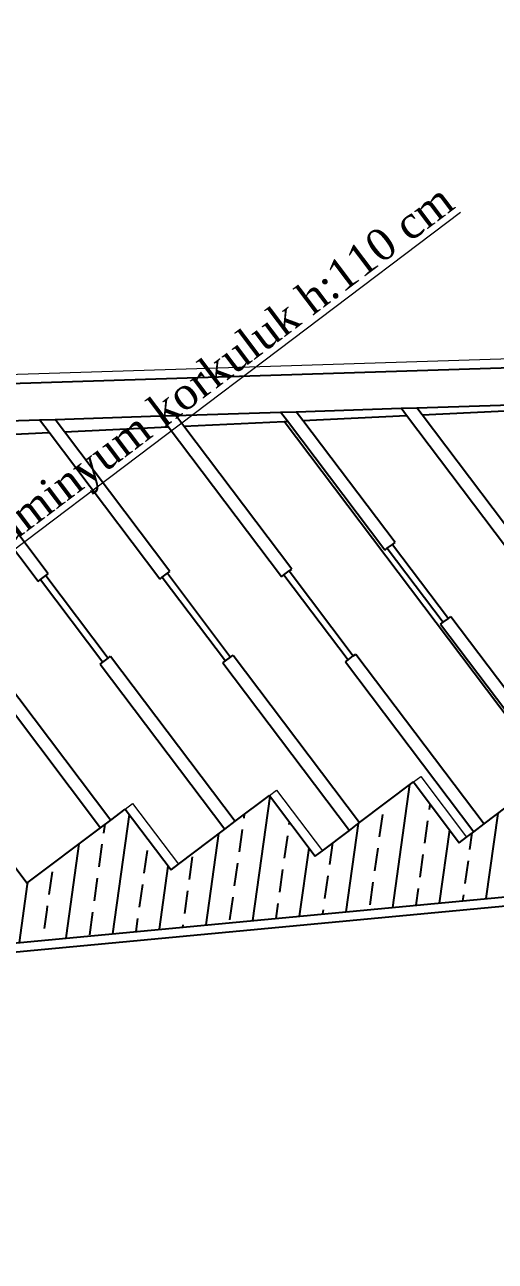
# Model space of a CAD drawing. Header units: millimetres. Extents: x 2232 to 85269, y -3593 to 5869.
# Drawn here: x 7722.1 to 7747.9, y -540.5 to -472.7 of the extents above; entities that cross this region are included whole.
import ezdxf

# ---------------------------------------------------------------- set-up
doc = ezdxf.new("R2010")
doc.units = ezdxf.units.MM
doc.layers.add('Standart', color=7, linetype='Continuous')
for name, color, linetype, lineweight in [('sıva iç', 21, 'Continuous', 0), ('yazı', 11, 'Continuous', 20), ('ÖLÇÜ İÇ', 7, 'Continuous', 9)]:
    doc.layers.add(name, color=color, linetype=linetype, lineweight=lineweight)
doc.styles.add('Times roman', font='times.ttf')
pattern_1 = [(45, (0, 0), (-7.07107, 7.07107), []), (45, (7.071, 0), (-7.07107, 7.07107), [5, -2.5])]

# ---------------------------------------------------------------- blocks, each defined once
blk = doc.blocks.new('IDE991Entity4306')
at = {"layer": 'Standart', "linetype": 'Continuous', "lineweight": -3}
h = blk.add_hatch(dxfattribs=at)
h.set_pattern_fill('ANSI33', color=171, scale=40, style=0)
h.set_pattern_definition(pattern_1)
h.paths.add_polyline_path([(936, 1166.67), (963, 1166.67), (963, 1150), (990, 1150), (990, 1133.33), (1017, 1133.33), (1017, 1116.67), (1044, 1116.67), (1044, 1100), (1071, 1100), (1071, 1083.33), (1098, 1083.33), (1098, 1066.67), (1125, 1066.67), (1125, 1035), (909, 1168.33), (909, 1183.33), (936, 1183.33)])
blk = doc.blocks.new('IDE991Entity4317')
at = {"layer": 'Standart', "linetype": 'Continuous', "lineweight": -3}
h = blk.add_hatch(dxfattribs=at)
h.set_pattern_fill('ANSI33', color=171, scale=40, style=0)
h.set_pattern_definition(pattern_1)
h.paths.add_polyline_path([(936, 866.67), (963, 866.67), (963, 850), (990, 850), (990, 833.33), (1017, 833.33), (1017, 816.67), (1044, 816.67), (1044, 800), (1071, 800), (1071, 783.33), (1098, 783.33), (1098, 766.67), (1125, 766.67), (1125, 735), (909, 868.33), (909, 883.33), (936, 883.33)])
blk = doc.blocks.new('IDE991Entity4318')
at = {"layer": 'Standart', "linetype": 'Continuous', "lineweight": -3}
h = blk.add_hatch(dxfattribs=at)
h.set_pattern_fill('ANSI33', color=171, scale=40, style=0)
h.set_pattern_definition(pattern_1)
h.paths.add_polyline_path([(909, 868.33), (882, 885), (909, 885)])
blk = doc.blocks.new('IDE991Entity4545')
at = {"layer": 'Standart', "color": 159, "linetype": 'Continuous', "lineweight": -3}
blk.add_lwpolyline([(1015, 833.33), (1015, 930.16)], dxfattribs=at)
blk = doc.blocks.new('IDE991Entity4583')
at = {"layer": 'Standart', "color": 134, "linetype": 'Continuous', "lineweight": -3}
blk.add_lwpolyline([(1037.19, 878.67), (1037.19, 915)], dxfattribs=at)
blk = doc.blocks.new('IDE991Entity4587')
at = {"layer": 'Standart', "color": 134, "linetype": 'Continuous', "lineweight": -3}
blk.add_lwpolyline([(1040.01, 878.67), (1040.01, 913.07)], dxfattribs=at)
blk = doc.blocks.new('IDE991Entity4588')
at = {"layer": 'Standart', "color": 134, "linetype": 'Continuous', "lineweight": -3}
blk.add_lwpolyline([(1015.59, 874), (1015.59, 833.33)], dxfattribs=at)
blk = doc.blocks.new('IDE991Entity4589')
at = {"layer": 'Standart', "color": 134, "linetype": 'Continuous', "lineweight": -3}
blk.add_lwpolyline([(1015.59, 874), (1016.29, 874)], dxfattribs=at)
blk = doc.blocks.new('IDE991Entity4590')
at = {"layer": 'Standart', "color": 134, "linetype": 'Continuous', "lineweight": -3}
blk.add_lwpolyline([(1016.29, 894.33), (1016.29, 874)], dxfattribs=at)
blk = doc.blocks.new('IDE991Entity4591')
at = {"layer": 'Standart', "color": 134, "linetype": 'Continuous', "lineweight": -3}
blk.add_lwpolyline([(1015.59, 894.33), (1015.59, 929.76)], dxfattribs=at)
blk = doc.blocks.new('IDE991Entity4592')
at = {"layer": 'Standart', "color": 134, "linetype": 'Continuous', "lineweight": -3}
blk.add_lwpolyline([(1015.59, 894.33), (1016.29, 894.33)], dxfattribs=at)
blk = doc.blocks.new('IDE991Entity4593')
at = {"layer": 'Standart', "color": 134, "linetype": 'Continuous', "lineweight": -3}
blk.add_lwpolyline([(1018.41, 874), (1018.41, 833.33)], dxfattribs=at)
blk = doc.blocks.new('IDE991Entity4594')
at = {"layer": 'Standart', "color": 134, "linetype": 'Continuous', "lineweight": -3}
blk.add_lwpolyline([(1017.71, 894.33), (1017.71, 874)], dxfattribs=at)
blk = doc.blocks.new('IDE991Entity4595')
at = {"layer": 'Standart', "color": 134, "linetype": 'Continuous', "lineweight": -3}
blk.add_lwpolyline([(1018.41, 894.33), (1018.41, 927.83)], dxfattribs=at)
blk = doc.blocks.new('IDE991Entity4596')
at = {"layer": 'Standart', "color": 134, "linetype": 'Continuous', "lineweight": -3}
blk.add_lwpolyline([(993.99, 880), (993.99, 833.33)], dxfattribs=at)
blk = doc.blocks.new('IDE991Entity4597')
at = {"layer": 'Standart', "color": 134, "linetype": 'Continuous', "lineweight": -3}
blk.add_lwpolyline([(993.99, 880), (994.69, 880)], dxfattribs=at)
blk = doc.blocks.new('IDE991Entity4598')
at = {"layer": 'Standart', "color": 134, "linetype": 'Continuous', "lineweight": -3}
blk.add_lwpolyline([(994.69, 903.33), (994.69, 880)], dxfattribs=at)
blk = doc.blocks.new('IDE991Entity4599')
at = {"layer": 'Standart', "color": 134, "linetype": 'Continuous', "lineweight": -3}
blk.add_lwpolyline([(993.99, 903.33), (993.99, 944.52)], dxfattribs=at)
blk = doc.blocks.new('IDE991Entity4600')
at = {"layer": 'Standart', "color": 134, "linetype": 'Continuous', "lineweight": -3}
blk.add_lwpolyline([(993.99, 903.33), (994.69, 903.33)], dxfattribs=at)
blk = doc.blocks.new('IDE991Entity4601')
at = {"layer": 'Standart', "color": 134, "linetype": 'Continuous', "lineweight": -3}
blk.add_lwpolyline([(996.81, 880), (996.81, 833.33)], dxfattribs=at)
blk = doc.blocks.new('IDE991Entity4602')
at = {"layer": 'Standart', "color": 134, "linetype": 'Continuous', "lineweight": -3}
blk.add_lwpolyline([(996.11, 903.33), (996.11, 880)], dxfattribs=at)
blk = doc.blocks.new('IDE991Entity4603')
at = {"layer": 'Standart', "color": 134, "linetype": 'Continuous', "lineweight": -3}
blk.add_lwpolyline([(996.81, 903.33), (996.81, 942.58)], dxfattribs=at)
blk = doc.blocks.new('IDE991Entity4604')
at = {"layer": 'Standart', "color": 134, "linetype": 'Continuous', "lineweight": -3}
blk.add_lwpolyline([(972.39, 896), (972.39, 850)], dxfattribs=at)
blk = doc.blocks.new('IDE991Entity4605')
at = {"layer": 'Standart', "color": 134, "linetype": 'Continuous', "lineweight": -3}
blk.add_lwpolyline([(972.39, 896), (973.09, 896)], dxfattribs=at)
blk = doc.blocks.new('IDE991Entity4606')
at = {"layer": 'Standart', "color": 134, "linetype": 'Continuous', "lineweight": -3}
blk.add_lwpolyline([(973.09, 919), (973.09, 896)], dxfattribs=at)
blk = doc.blocks.new('IDE991Entity4607')
at = {"layer": 'Standart', "color": 134, "linetype": 'Continuous', "lineweight": -3}
blk.add_lwpolyline([(972.39, 919), (972.39, 959.28)], dxfattribs=at)
blk = doc.blocks.new('IDE991Entity4608')
at = {"layer": 'Standart', "color": 134, "linetype": 'Continuous', "lineweight": -3}
blk.add_lwpolyline([(972.39, 919), (973.09, 919)], dxfattribs=at)
blk = doc.blocks.new('IDE991Entity4609')
at = {"layer": 'Standart', "color": 134, "linetype": 'Continuous', "lineweight": -3}
blk.add_lwpolyline([(975.21, 896), (975.21, 850)], dxfattribs=at)
blk = doc.blocks.new('IDE991Entity4610')
at = {"layer": 'Standart', "color": 134, "linetype": 'Continuous', "lineweight": -3}
blk.add_lwpolyline([(974.51, 919), (974.51, 896)], dxfattribs=at)
blk = doc.blocks.new('IDE991Entity4611')
at = {"layer": 'Standart', "color": 134, "linetype": 'Continuous', "lineweight": -3}
blk.add_lwpolyline([(975.21, 919), (975.21, 957.34)], dxfattribs=at)
blk = doc.blocks.new('IDE991Entity4612')
at = {"layer": 'Standart', "color": 134, "linetype": 'Continuous', "lineweight": -3}
blk.add_lwpolyline([(950.79, 912), (950.79, 866.67)], dxfattribs=at)
blk = doc.blocks.new('IDE991Entity4613')
at = {"layer": 'Standart', "color": 134, "linetype": 'Continuous', "lineweight": -3}
blk.add_lwpolyline([(950.79, 912), (951.49, 912)], dxfattribs=at)
blk = doc.blocks.new('IDE991Entity4614')
at = {"layer": 'Standart', "color": 134, "linetype": 'Continuous', "lineweight": -3}
blk.add_lwpolyline([(951.49, 934.67), (951.49, 912)], dxfattribs=at)
blk = doc.blocks.new('IDE991Entity4615')
at = {"layer": 'Standart', "color": 134, "linetype": 'Continuous', "lineweight": -3}
blk.add_lwpolyline([(950.79, 934.67), (950.79, 974.03)], dxfattribs=at)
blk = doc.blocks.new('IDE991Entity4616')
at = {"layer": 'Standart', "color": 134, "linetype": 'Continuous', "lineweight": -3}
blk.add_lwpolyline([(950.79, 934.67), (951.49, 934.67)], dxfattribs=at)
blk = doc.blocks.new('IDE991Entity4617')
at = {"layer": 'Standart', "color": 134, "linetype": 'Continuous', "lineweight": -3}
blk.add_lwpolyline([(953.61, 912), (953.61, 866.67)], dxfattribs=at)
blk = doc.blocks.new('IDE991Entity4618')
at = {"layer": 'Standart', "color": 134, "linetype": 'Continuous', "lineweight": -3}
blk.add_lwpolyline([(952.91, 934.67), (952.91, 912)], dxfattribs=at)
blk = doc.blocks.new('IDE991Entity4619')
at = {"layer": 'Standart', "color": 134, "linetype": 'Continuous', "lineweight": -3}
blk.add_lwpolyline([(953.61, 934.67), (953.61, 972.1)], dxfattribs=at)
blk = doc.blocks.new('IDE991Entity4620')
at = {"layer": 'Standart', "color": 134, "linetype": 'Continuous', "lineweight": -3}
blk.add_lwpolyline([(929.19, 928), (929.19, 883.33)], dxfattribs=at)
blk = doc.blocks.new('IDE991Entity4625')
at = {"layer": 'Standart', "color": 134, "linetype": 'Continuous', "lineweight": -3}
blk.add_lwpolyline([(932.01, 928), (932.01, 883.33)], dxfattribs=at)
blk = doc.blocks.new('IDE991Entity4644')
at = {"layer": 'Standart', "color": 134, "linetype": 'Continuous', "lineweight": -3}
blk.add_lwpolyline([(953.61, 972.1), (972.39, 959.28)], dxfattribs=at)
blk = doc.blocks.new('IDE991Entity4645')
at = {"layer": 'Standart', "color": 134, "linetype": 'Continuous', "lineweight": -3}
blk.add_lwpolyline([(975.21, 957.34), (993.99, 944.52)], dxfattribs=at)
blk = doc.blocks.new('IDE991Entity4646')
at = {"layer": 'Standart', "color": 134, "linetype": 'Continuous', "lineweight": -3}
blk.add_lwpolyline([(996.81, 942.58), (1015, 930.16)], dxfattribs=at)
blk = doc.blocks.new('IDE991Entity4647')
at = {"layer": 'Standart', "color": 134, "linetype": 'Continuous', "lineweight": -3}
blk.add_lwpolyline([(1018.41, 927.83), (1037.19, 915)], dxfattribs=at)
blk = doc.blocks.new('IDE991Entity4648')
at = {"layer": 'Standart', "color": 134, "linetype": 'Continuous', "lineweight": -3}
blk.add_lwpolyline([(1040.01, 913.07), (1058.79, 900.24)], dxfattribs=at)
blk = doc.blocks.new('IDE991Entity5352')
at = {"layer": 'Standart', "color": 159, "linetype": 'Continuous', "lineweight": -3}
blk.add_lwpolyline([(963, 866.67), (963, 850)], dxfattribs=at)
blk = doc.blocks.new('IDE991Entity5353')
at = {"layer": 'Standart', "color": 159, "linetype": 'Continuous', "lineweight": -3}
blk.add_lwpolyline([(936, 866.67), (938, 866.67)], dxfattribs=at)
blk = doc.blocks.new('IDE991Entity5354')
at = {"layer": 'Standart', "color": 159, "linetype": 'Continuous', "lineweight": -3}
blk.add_lwpolyline([(938, 866.67), (950.79, 866.67)], dxfattribs=at)
blk = doc.blocks.new('IDE991Entity5355')
at = {"layer": 'Standart', "color": 159, "linetype": 'Continuous', "lineweight": -3}
blk.add_lwpolyline([(990, 850), (990, 833.33)], dxfattribs=at)
blk = doc.blocks.new('IDE991Entity5356')
at = {"layer": 'Standart', "color": 159, "linetype": 'Continuous', "lineweight": -3}
blk.add_lwpolyline([(963, 850), (965, 850)], dxfattribs=at)
blk = doc.blocks.new('IDE991Entity5357')
at = {"layer": 'Standart', "color": 159, "linetype": 'Continuous', "lineweight": -3}
blk.add_lwpolyline([(965, 850), (972.39, 850)], dxfattribs=at)
blk = doc.blocks.new('IDE991Entity5359')
at = {"layer": 'Standart', "color": 159, "linetype": 'Continuous', "lineweight": -3}
blk.add_lwpolyline([(990, 833.33), (992, 833.33)], dxfattribs=at)
blk = doc.blocks.new('IDE991Entity5360')
at = {"layer": 'Standart', "color": 159, "linetype": 'Continuous', "lineweight": -3}
blk.add_lwpolyline([(992, 833.33), (993.99, 833.33)], dxfattribs=at)
blk = doc.blocks.new('IDE991Entity5373')
at = {"layer": 'Standart', "color": 159, "linetype": 'Continuous', "lineweight": -3}
blk.add_lwpolyline([(882, 885), (1125, 735)], dxfattribs=at)
blk = doc.blocks.new('IDE991Entity5374')
at = {"layer": 'Standart', "color": 159, "linetype": 'Continuous', "lineweight": -3}
blk.add_lwpolyline([(936, 883.33), (936, 866.67)], dxfattribs=at)
blk = doc.blocks.new('IDE991Entity5375')
at = {"layer": 'Standart', "color": 159, "linetype": 'Continuous', "lineweight": -3}
blk.add_lwpolyline([(909, 883.33), (929.19, 883.33)], dxfattribs=at)
blk = doc.blocks.new('IDE991Entity5376')
at = {"layer": 'Standart', "color": 159, "linetype": 'Continuous', "lineweight": -3}
blk.add_lwpolyline([(909, 883.33), (909, 900)], dxfattribs=at)
blk = doc.blocks.new('IDE991Entity5652')
at = {"layer": 'Standart', "color": 163, "linetype": 'Continuous', "lineweight": 5}
blk.add_lwpolyline([(990, 850), (992, 850)], dxfattribs=at)
blk = doc.blocks.new('IDE991Entity5653')
at = {"layer": 'Standart', "color": 163, "linetype": 'Continuous', "lineweight": 5}
blk.add_lwpolyline([(992, 850), (992, 833.33)], dxfattribs=at)
blk = doc.blocks.new('IDE991Entity5654')
at = {"layer": 'Standart', "color": 163, "linetype": 'Continuous', "lineweight": 5}
blk.add_lwpolyline([(963, 866.67), (965, 866.67)], dxfattribs=at)
blk = doc.blocks.new('IDE991Entity5655')
at = {"layer": 'Standart', "color": 163, "linetype": 'Continuous', "lineweight": 5}
blk.add_lwpolyline([(965, 866.67), (965, 850)], dxfattribs=at)
blk = doc.blocks.new('IDE991Entity5656')
at = {"layer": 'Standart', "color": 163, "linetype": 'Continuous', "lineweight": 5}
blk.add_lwpolyline([(936, 883.33), (938, 883.33)], dxfattribs=at)
blk = doc.blocks.new('IDE991Entity5657')
at = {"layer": 'Standart', "color": 163, "linetype": 'Continuous', "lineweight": 5}
blk.add_lwpolyline([(938, 883.33), (938, 866.67)], dxfattribs=at)
blk = doc.blocks.new('IDE991Entity5833')
at = {"layer": 'Standart', "color": 11, "linetype": 'Continuous', "lineweight": -3}
blk.add_lwpolyline([(881.43, 883), (1015, 800.55)], dxfattribs=at)
blk = doc.blocks.new('IDE991Entity6057')
at = {"layer": 'Standart', "color": 134, "linetype": 'Continuous', "lineweight": -3}
blk.add_lwpolyline([(1037.19, 915), (1037.19, 917)], dxfattribs=at)
blk = doc.blocks.new('IDE991Entity6060')
at = {"layer": 'Standart', "color": 134, "linetype": 'Continuous', "lineweight": -3}
blk.add_lwpolyline([(1040.01, 913.07), (1040.01, 915)], dxfattribs=at)
blk = doc.blocks.new('IDE991Entity6061')
at = {"layer": 'Standart', "color": 134, "linetype": 'Continuous', "lineweight": -3}
blk.add_lwpolyline([(1016.29, 874), (1017.71, 874)], dxfattribs=at)
blk = doc.blocks.new('IDE991Entity6062')
at = {"layer": 'Standart', "color": 134, "linetype": 'Continuous', "lineweight": -3}
blk.add_lwpolyline([(1017.71, 874), (1018.41, 874)], dxfattribs=at)
blk = doc.blocks.new('IDE991Entity6063')
at = {"layer": 'Standart', "color": 134, "linetype": 'Continuous', "lineweight": -3}
blk.add_lwpolyline([(1015.59, 929.76), (1015.59, 932.25)], dxfattribs=at)
blk = doc.blocks.new('IDE991Entity6064')
at = {"layer": 'Standart', "color": 134, "linetype": 'Continuous', "lineweight": -3}
blk.add_lwpolyline([(1016.29, 894.33), (1017.71, 894.33)], dxfattribs=at)
blk = doc.blocks.new('IDE991Entity6065')
at = {"layer": 'Standart', "color": 134, "linetype": 'Continuous', "lineweight": -3}
blk.add_lwpolyline([(1017.71, 894.33), (1018.41, 894.33)], dxfattribs=at)
blk = doc.blocks.new('IDE991Entity6066')
at = {"layer": 'Standart', "color": 134, "linetype": 'Continuous', "lineweight": -3}
blk.add_lwpolyline([(1018.41, 927.83), (1018.41, 930.25)], dxfattribs=at)
blk = doc.blocks.new('IDE991Entity6067')
at = {"layer": 'Standart', "color": 134, "linetype": 'Continuous', "lineweight": -3}
blk.add_lwpolyline([(994.69, 880), (996.11, 880)], dxfattribs=at)
blk = doc.blocks.new('IDE991Entity6068')
at = {"layer": 'Standart', "color": 134, "linetype": 'Continuous', "lineweight": -3}
blk.add_lwpolyline([(996.11, 880), (996.81, 880)], dxfattribs=at)
blk = doc.blocks.new('IDE991Entity6069')
at = {"layer": 'Standart', "color": 134, "linetype": 'Continuous', "lineweight": -3}
blk.add_lwpolyline([(993.99, 944.52), (993.99, 947.5)], dxfattribs=at)
blk = doc.blocks.new('IDE991Entity6070')
at = {"layer": 'Standart', "color": 134, "linetype": 'Continuous', "lineweight": -3}
blk.add_lwpolyline([(994.69, 903.33), (996.11, 903.33)], dxfattribs=at)
blk = doc.blocks.new('IDE991Entity6071')
at = {"layer": 'Standart', "color": 134, "linetype": 'Continuous', "lineweight": -3}
blk.add_lwpolyline([(996.11, 903.33), (996.81, 903.33)], dxfattribs=at)
blk = doc.blocks.new('IDE991Entity6072')
at = {"layer": 'Standart', "color": 134, "linetype": 'Continuous', "lineweight": -3}
blk.add_lwpolyline([(996.81, 942.58), (996.81, 945.5)], dxfattribs=at)
blk = doc.blocks.new('IDE991Entity6073')
at = {"layer": 'Standart', "color": 134, "linetype": 'Continuous', "lineweight": -3}
blk.add_lwpolyline([(973.09, 896), (974.51, 896)], dxfattribs=at)
blk = doc.blocks.new('IDE991Entity6074')
at = {"layer": 'Standart', "color": 134, "linetype": 'Continuous', "lineweight": -3}
blk.add_lwpolyline([(974.51, 896), (975.21, 896)], dxfattribs=at)
blk = doc.blocks.new('IDE991Entity6075')
at = {"layer": 'Standart', "color": 134, "linetype": 'Continuous', "lineweight": -3}
blk.add_lwpolyline([(972.39, 959.28), (972.39, 962.75)], dxfattribs=at)
blk = doc.blocks.new('IDE991Entity6076')
at = {"layer": 'Standart', "color": 134, "linetype": 'Continuous', "lineweight": -3}
blk.add_lwpolyline([(973.09, 919), (974.51, 919)], dxfattribs=at)
blk = doc.blocks.new('IDE991Entity6077')
at = {"layer": 'Standart', "color": 134, "linetype": 'Continuous', "lineweight": -3}
blk.add_lwpolyline([(974.51, 919), (975.21, 919)], dxfattribs=at)
blk = doc.blocks.new('IDE991Entity6078')
at = {"layer": 'Standart', "color": 134, "linetype": 'Continuous', "lineweight": -3}
blk.add_lwpolyline([(975.21, 957.34), (975.21, 960.75)], dxfattribs=at)
blk = doc.blocks.new('IDE991Entity6079')
at = {"layer": 'Standart', "color": 134, "linetype": 'Continuous', "lineweight": -3}
blk.add_lwpolyline([(951.49, 912), (952.91, 912)], dxfattribs=at)
blk = doc.blocks.new('IDE991Entity6080')
at = {"layer": 'Standart', "color": 134, "linetype": 'Continuous', "lineweight": -3}
blk.add_lwpolyline([(952.91, 912), (953.61, 912)], dxfattribs=at)
blk = doc.blocks.new('IDE991Entity6082')
at = {"layer": 'Standart', "color": 134, "linetype": 'Continuous', "lineweight": -3}
blk.add_lwpolyline([(951.49, 934.67), (952.91, 934.67)], dxfattribs=at)
blk = doc.blocks.new('IDE991Entity6083')
at = {"layer": 'Standart', "color": 134, "linetype": 'Continuous', "lineweight": -3}
blk.add_lwpolyline([(952.91, 934.67), (953.61, 934.67)], dxfattribs=at)
blk = doc.blocks.new('IDE991Entity6101')
at = {"layer": 'Standart', "color": 134, "linetype": 'Continuous', "lineweight": -3}
blk.add_lwpolyline([(953.61, 976), (972.39, 962.75)], dxfattribs=at)
blk = doc.blocks.new('IDE991Entity6102')
at = {"layer": 'Standart', "color": 134, "linetype": 'Continuous', "lineweight": -3}
blk.add_lwpolyline([(972.39, 962.75), (975.21, 960.75)], dxfattribs=at)
blk = doc.blocks.new('IDE991Entity6103')
at = {"layer": 'Standart', "color": 134, "linetype": 'Continuous', "lineweight": -3}
blk.add_lwpolyline([(975.21, 960.75), (993.99, 947.5)], dxfattribs=at)
blk = doc.blocks.new('IDE991Entity6104')
at = {"layer": 'Standart', "color": 134, "linetype": 'Continuous', "lineweight": -3}
blk.add_lwpolyline([(993.99, 947.5), (996.81, 945.5)], dxfattribs=at)
blk = doc.blocks.new('IDE991Entity6105')
at = {"layer": 'Standart', "color": 134, "linetype": 'Continuous', "lineweight": -3}
blk.add_lwpolyline([(996.81, 945.5), (1015.59, 932.25)], dxfattribs=at)
blk = doc.blocks.new('IDE991Entity6106')
at = {"layer": 'Standart', "color": 134, "linetype": 'Continuous', "lineweight": -3}
blk.add_lwpolyline([(1015.59, 932.25), (1018.41, 930.25)], dxfattribs=at)
blk = doc.blocks.new('IDE991Entity6107')
at = {"layer": 'Standart', "color": 134, "linetype": 'Continuous', "lineweight": -3}
blk.add_lwpolyline([(1018.41, 930.25), (1037.19, 917)], dxfattribs=at)
blk = doc.blocks.new('IDE991Entity6108')
at = {"layer": 'Standart', "color": 134, "linetype": 'Continuous', "lineweight": -3}
blk.add_lwpolyline([(1037.19, 917), (1040.01, 915)], dxfattribs=at)
blk = doc.blocks.new('IDE991Entity6109')
at = {"layer": 'Standart', "color": 134, "linetype": 'Continuous', "lineweight": -3}
blk.add_lwpolyline([(1040.01, 915), (1058.79, 901.75)], dxfattribs=at)
blk = doc.blocks.new('IDE991Entity6118')
at = {"layer": 'Standart', "color": 134, "linetype": 'Continuous', "lineweight": -3}
blk.add_lwpolyline([(914, 1013.97), (1015, 942.66)], dxfattribs=at)
blk = doc.blocks.new('IDE991Entity6119')
at = {"layer": 'Standart', "color": 134, "linetype": 'Continuous', "lineweight": -3}
blk.add_lwpolyline([(1015, 942.66), (1090, 889.71)], dxfattribs=at)
blk = doc.blocks.new('IDE991Entity6121')
at = {"layer": 'Standart', "color": 134, "linetype": 'Continuous', "lineweight": -3}
blk.add_lwpolyline([(1015, 930.16), (1015.59, 929.76)], dxfattribs=at)
blk = doc.blocks.new('IDE991Entity6562')
at = {"layer": 'Standart', "color": 159, "linetype": 'Continuous', "lineweight": -3}
blk.add_lwpolyline([(950.79, 866.67), (953.61, 866.67)], dxfattribs=at)
blk = doc.blocks.new('IDE991Entity6563')
at = {"layer": 'Standart', "color": 159, "linetype": 'Continuous', "lineweight": -3}
blk.add_lwpolyline([(953.61, 866.67), (963, 866.67)], dxfattribs=at)
blk = doc.blocks.new('IDE991Entity6564')
at = {"layer": 'Standart', "color": 159, "linetype": 'Continuous', "lineweight": -3}
blk.add_lwpolyline([(972.39, 850), (975.21, 850)], dxfattribs=at)
blk = doc.blocks.new('IDE991Entity6565')
at = {"layer": 'Standart', "color": 159, "linetype": 'Continuous', "lineweight": -3}
blk.add_lwpolyline([(975.21, 850), (990, 850)], dxfattribs=at)
blk = doc.blocks.new('IDE991Entity6566')
at = {"layer": 'Standart', "color": 159, "linetype": 'Continuous', "lineweight": -3}
blk.add_lwpolyline([(993.99, 833.33), (996.81, 833.33)], dxfattribs=at)
blk = doc.blocks.new('IDE991Entity6567')
at = {"layer": 'Standart', "color": 159, "linetype": 'Continuous', "lineweight": -3}
blk.add_lwpolyline([(996.81, 833.33), (1015, 833.33)], dxfattribs=at)
blk = doc.blocks.new('IDE991Entity6581')
at = {"layer": 'Standart', "color": 159, "linetype": 'Continuous', "lineweight": -3}
blk.add_lwpolyline([(929.19, 883.33), (932.01, 883.33)], dxfattribs=at)
blk = doc.blocks.new('IDE991Entity6582')
at = {"layer": 'Standart', "color": 159, "linetype": 'Continuous', "lineweight": -3}
blk.add_lwpolyline([(932.01, 883.33), (936, 883.33)], dxfattribs=at)
blk = doc.blocks.new('TRRTYT')
at = {"layer": 'Standart'}
for name in ['IDE991Entity4306', 'IDE991Entity6118', 'IDE991Entity6101', 'IDE991Entity4615', 'IDE991Entity4619', 'IDE991Entity4644', 'IDE991Entity6075', 'IDE991Entity6102', 'IDE991Entity4607', 'IDE991Entity6078', 'IDE991Entity6103', 'IDE991Entity4611', 'IDE991Entity4645', 'IDE991Entity6069', 'IDE991Entity6104', 'IDE991Entity6072', 'IDE991Entity6105', 'IDE991Entity4599', 'IDE991Entity6119', 'IDE991Entity4603', 'IDE991Entity4646', 'IDE991Entity4616', 'IDE991Entity4614', 'IDE991Entity6082', 'IDE991Entity4618', 'IDE991Entity6083', 'IDE991Entity6063', 'IDE991Entity6106', 'IDE991Entity4545', 'IDE991Entity6121', 'IDE991Entity4591', 'IDE991Entity6066', 'IDE991Entity6107', 'IDE991Entity4620', 'IDE991Entity4625', 'IDE991Entity4595', 'IDE991Entity4647', 'IDE991Entity4608', 'IDE991Entity4606', 'IDE991Entity6076', 'IDE991Entity4610', 'IDE991Entity6077', 'IDE991Entity6057', 'IDE991Entity6108', 'IDE991Entity4583', 'IDE991Entity6060', 'IDE991Entity6109', 'IDE991Entity4587', 'IDE991Entity4648', 'IDE991Entity4612', 'IDE991Entity4613', 'IDE991Entity6079', 'IDE991Entity6080', 'IDE991Entity4617', 'IDE991Entity4600', 'IDE991Entity4598', 'IDE991Entity6070', 'IDE991Entity4602', 'IDE991Entity6071', 'IDE991Entity5376', 'IDE991Entity4604', 'IDE991Entity4605', 'IDE991Entity6073', 'IDE991Entity6074', 'IDE991Entity4609', 'IDE991Entity4592', 'IDE991Entity4590', 'IDE991Entity6064', 'IDE991Entity4594', 'IDE991Entity6065', 'IDE991Entity4318', 'IDE991Entity5373', 'IDE991Entity4317', 'IDE991Entity5375', 'IDE991Entity6581', 'IDE991Entity6582', 'IDE991Entity5374', 'IDE991Entity5656', 'IDE991Entity5657', 'IDE991Entity5833', 'IDE991Entity4596', 'IDE991Entity4597', 'IDE991Entity6067', 'IDE991Entity6068', 'IDE991Entity4601', 'IDE991Entity4588', 'IDE991Entity4589', 'IDE991Entity6061', 'IDE991Entity6062', 'IDE991Entity4593', 'IDE991Entity5353', 'IDE991Entity5354', 'IDE991Entity6562', 'IDE991Entity6563', 'IDE991Entity5352', 'IDE991Entity5654', 'IDE991Entity5655', 'IDE991Entity5356', 'IDE991Entity5357', 'IDE991Entity6564', 'IDE991Entity6565', 'IDE991Entity5355', 'IDE991Entity5652', 'IDE991Entity5653', 'IDE991Entity5359', 'IDE991Entity5360', 'IDE991Entity6566', 'IDE991Entity6567']:
    blk.add_blockref(name, (1034515.63, -397430.95), dxfattribs=at)
blk = doc.blocks.new('GHGFHGF')
at = {"layer": 'sıva iç'}
for points in [[(1294293.78, -409425.58), (1294394.78, -409496.88), (1294469.78, -409549.83)], [(1294295.78, -409424.54), (1294395.93, -409495.25), (1294470.93, -409548.2)]]:
    blk.add_lwpolyline(points, dxfattribs=at)
blk.add_blockref('TRRTYT', (258864.14, -13008.59), dxfattribs=at)
at = {"layer": 'yazı', "style": 'Times roman'}
blk.add_text('%%UAlüminyum korkuluk h:110 cm', height=6.9967, dxfattribs=at).set_placement((1294319.09, -409494.71))
blk = doc.blocks.new('GGGGG')
at = {"layer": 'sıva iç', "rotation": 37.05267661197626}
blk.add_blockref('GHGFHGF', (-134899.13, -889310.84), dxfattribs=at)

msp = doc.modelspace()

# ---------------------------------------------------------------- block references
at = {"layer": 'ÖLÇÜ İÇ', "xscale": 0.25, "yscale": 0.25, "zscale": 0.25}
msp.add_blockref('GGGGG', (-278484.475, 108554.699), dxfattribs=at)

doc.saveas('drawing.dxf')
